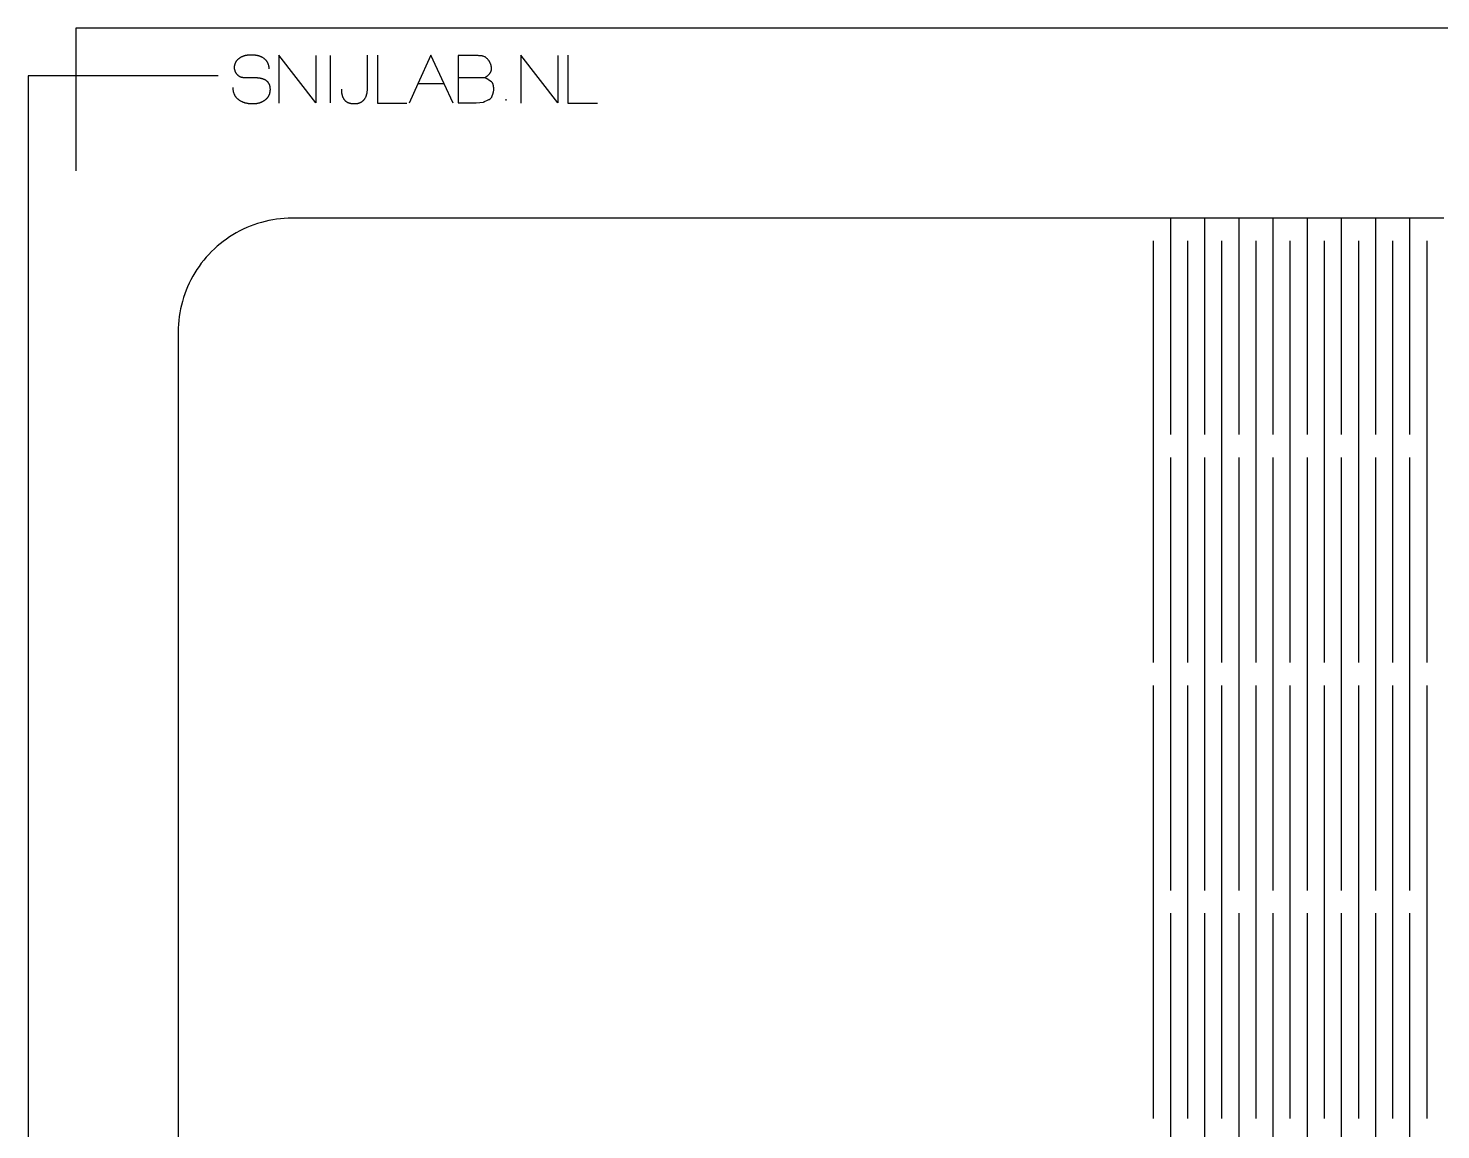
# Model space of a CAD drawing. Extents: x -148 to 148, y -92 to 92.
# Drawn here: x -148 to 0.8, y -24 to 92 of the extents above; entities that cross this region are included whole.
import ezdxf

# ---------------------------------------------------------------- set-up
doc = ezdxf.new("R2010")
doc.units = 0
doc.header["$MEASUREMENT"] = 0
doc.layers.get('0').update_dxf_attribs({"linetype": 'CONTINUOUS'})

msp = doc.modelspace()

# ---------------------------------------------------------------- linework, layer by layer
for p, q in [((148, 92), (-143, 92)), ((-143, 92), (-143, 77)), ((-126.27, 87.96), (-126.26, 88)), ((-126.27, 87.92), (-126.27, 87.96)), ((-126.27, 87.88), (-126.27, 87.92)), ((-126.27, 87.83), (-126.27, 87.88)), ((-126.27, 87.79), (-126.27, 87.83)), ((-126.27, 87.76), (-126.27, 87.79)), ((-126.26, 88.04), (-126.25, 88.08)), ((-126.26, 88), (-126.26, 88.04)), ((-126.25, 88.11), (-126.24, 88.15)), ((-126.25, 88.08), (-126.25, 88.11)), ((-126.24, 88.15), (-126.23, 88.19)), ((-126.23, 88.19), (-126.22, 88.23)), ((-126.22, 88.23), (-126.21, 88.26)), ((-126.21, 88.26), (-126.2, 88.3)), ((-126.2, 88.3), (-126.18, 88.33)), ((-126.18, 88.33), (-126.17, 88.37)), ((-126.17, 88.37), (-126.15, 88.4)), ((-126.15, 88.4), (-126.14, 88.43)), ((-126.14, 88.43), (-126.12, 88.46)), ((-126.12, 88.46), (-126.1, 88.5)), ((-126.1, 88.5), (-126.08, 88.53)), ((-126.08, 88.53), (-126.06, 88.56)), ((-126.06, 88.56), (-126.04, 88.59)), ((-126.04, 88.59), (-126.02, 88.62)), ((-126.02, 88.62), (-125.99, 88.65)), ((-125.99, 88.65), (-125.97, 88.68)), ((-125.97, 88.68), (-125.94, 88.7)), ((-125.94, 88.7), (-125.91, 88.73)), ((-125.91, 88.73), (-125.89, 88.76)), ((-125.89, 88.76), (-125.86, 88.78)), ((-125.86, 88.78), (-125.83, 88.81)), ((-125.83, 88.81), (-125.79, 88.83)), ((-125.79, 88.83), (-125.76, 88.86)), ((-125.76, 88.86), (-125.73, 88.88)), ((-125.73, 88.88), (-125.7, 88.9)), ((-125.7, 88.9), (-125.66, 88.92)), ((-125.66, 88.92), (-125.63, 88.94)), ((-125.63, 88.94), (-125.6, 88.96)), ((-125.6, 88.96), (-125.57, 88.98)), ((-125.57, 88.98), (-125.54, 88.99)), ((-125.54, 88.99), (-125.5, 89.01)), ((-125.5, 89.01), (-125.47, 89.03)), ((-125.47, 89.03), (-125.44, 89.04)), ((-125.44, 89.04), (-125.4, 89.06)), ((-125.4, 89.06), (-125.37, 89.07)), ((-125.37, 89.07), (-125.33, 89.08)), ((-125.33, 89.08), (-125.3, 89.09)), ((-125.3, 89.09), (-125.26, 89.11)), ((-125.26, 89.11), (-125.23, 89.12)), ((-125.23, 89.12), (-125.19, 89.13)), ((-125.19, 89.13), (-125.15, 89.14)), ((-125.15, 89.14), (-125.11, 89.15)), ((-125.11, 89.15), (-125.08, 89.16)), ((-125.08, 89.16), (-125.04, 89.16)), ((-125.04, 89.16), (-124.98, 89.18)), ((-124.98, 89.18), (-124.94, 89.18)), ((-124.94, 89.18), (-124.9, 89.19)), ((-124.9, 89.19), (-124.86, 89.19)), ((-124.86, 89.19), (-124.82, 89.2)), ((-124.82, 89.2), (-124.78, 89.2)), ((-124.78, 89.2), (-124.74, 89.21)), ((-124.74, 89.21), (-124.69, 89.21)), ((-124.69, 89.21), (-124.65, 89.21)), ((-124.65, 89.21), (-124.61, 89.21)), ((-124.61, 89.21), (-124.56, 89.21)), ((-124.56, 89.21), (-124.52, 89.21)), ((-124.52, 89.21), (-124.47, 89.21)), ((-124.47, 89.21), (-124.42, 89.21)), ((-124.42, 89.21), (-124.37, 89.21)), ((-124.37, 89.21), (-124.33, 89.21)), ((-124.33, 89.21), (-124.28, 89.2)), ((-124.28, 89.2), (-124.23, 89.2)), ((-124.23, 89.2), (-124.19, 89.2)), ((-124.19, 89.2), (-124.14, 89.19)), ((-124.14, 89.19), (-124.1, 89.19)), ((-124.1, 89.19), (-124.05, 89.18)), ((-124.05, 89.18), (-124.01, 89.17)), ((-124.01, 89.17), (-123.97, 89.17)), ((-123.97, 89.17), (-123.92, 89.16)), ((-123.92, 89.16), (-123.88, 89.15)), ((-123.88, 89.15), (-123.84, 89.14)), ((-123.84, 89.14), (-123.8, 89.13)), ((-123.8, 89.13), (-123.76, 89.12)), ((-123.76, 89.12), (-123.72, 89.11)), ((-123.72, 89.11), (-123.68, 89.09)), ((-123.68, 89.09), (-123.65, 89.08)), ((-123.65, 89.08), (-123.61, 89.07)), ((-123.61, 89.07), (-123.57, 89.05)), ((-123.57, 89.05), (-123.54, 89.04)), ((-123.54, 89.04), (-123.5, 89.02)), ((-123.5, 89.02), (-123.47, 89.01)), ((-123.47, 89.01), (-123.43, 88.99)), ((-123.43, 88.99), (-123.4, 88.97)), ((-123.4, 88.97), (-123.36, 88.96)), ((-123.36, 88.96), (-123.33, 88.94)), ((-123.33, 88.94), (-123.3, 88.92)), ((-123.3, 88.92), (-123.27, 88.9)), ((-123.27, 88.9), (-123.24, 88.88)), ((-123.24, 88.88), (-123.2, 88.85)), ((-123.2, 88.85), (-123.17, 88.83)), ((-123.17, 88.83), (-123.14, 88.8)), ((-123.14, 88.8), (-123.11, 88.77)), ((-123.11, 88.77), (-123.08, 88.75)), ((-123.08, 88.75), (-123.05, 88.72)), ((-123.05, 88.72), (-123.02, 88.69)), ((-123.02, 88.69), (-122.99, 88.66)), ((-122.99, 88.66), (-122.97, 88.63)), ((-122.97, 88.63), (-122.94, 88.6)), ((-122.94, 88.6), (-122.92, 88.57)), ((-122.92, 88.57), (-122.9, 88.53)), ((-122.9, 88.53), (-122.87, 88.5)), ((-122.87, 88.5), (-122.85, 88.47)), ((-122.85, 88.47), (-122.83, 88.43)), ((-122.83, 88.43), (-122.81, 88.4)), ((-122.81, 88.4), (-122.8, 88.36)), ((-122.8, 88.36), (-122.78, 88.32)), ((-122.78, 88.32), (-122.76, 88.29)), ((-122.76, 88.29), (-122.75, 88.25)), ((-122.75, 88.25), (-122.74, 88.21)), ((-122.74, 88.21), (-122.72, 88.17)), ((-122.72, 88.17), (-122.71, 88.13)), ((-122.71, 88.13), (-122.7, 88.08)), ((-122.7, 88.08), (-122.69, 88.04)), ((-122.69, 88.04), (-122.68, 88)), ((-122.68, 88), (-122.67, 87.96)), ((-122.67, 87.96), (-122.67, 87.91)), ((-122.67, 87.91), (-122.66, 87.87)), ((-122.66, 87.87), (-122.66, 87.82)), ((-122.66, 87.82), (-122.65, 87.77)), ((-117.7, 84.15), (-121.61, 89.15)), ((-121.61, 89.15), (-121.61, 84.12)), ((-117.7, 89.13), (-117.7, 84.15)), ((-116.19, 89.12), (-116.2, 84.15)), ((-112.27, 85.69), (-112.27, 89.15)), ((-111.22, 89.15), (-111.22, 84.12)), ((-105.61, 89.15), (-106.96, 86.14)), ((-104.18, 86.14), (-105.61, 89.15)), ((-100.7, 89.12), (-102.73, 89.12)), ((-102.73, 89.12), (-102.73, 84.15)), ((-100.65, 89.12), (-100.7, 89.12)), ((-100.6, 89.12), (-100.65, 89.12)), ((-100.54, 89.11), (-100.6, 89.12)), ((-100.5, 89.11), (-100.54, 89.11)), ((-100.45, 89.11), (-100.5, 89.11)), ((-100.4, 89.11), (-100.45, 89.11)), ((-100.36, 89.1), (-100.4, 89.11)), ((-100.32, 89.1), (-100.36, 89.1)), ((-100.28, 89.09), (-100.32, 89.1)), ((-100.24, 89.09), (-100.28, 89.09)), ((-100.2, 89.08), (-100.24, 89.09)), ((-100.17, 89.07), (-100.2, 89.08)), ((-100.13, 89.07), (-100.17, 89.07)), ((-100.1, 89.06), (-100.13, 89.07)), ((-100.07, 89.05), (-100.1, 89.06)), ((-100, 89.03), (-100.07, 89.05)), ((-99.94, 89), (-100, 89.03)), ((-99.91, 88.99), (-99.94, 89)), ((-99.89, 88.99), (-99.91, 88.99)), ((-99.85, 88.97), (-99.89, 88.99)), ((-99.77, 88.9), (-99.85, 88.97)), ((-99.71, 88.83), (-99.77, 88.9)), ((-99.64, 88.77), (-99.71, 88.83)), ((-99.59, 88.71), (-99.64, 88.77)), ((-99.56, 88.68), (-99.59, 88.71)), ((-99.54, 88.65), (-99.56, 88.68)), ((-99.51, 88.62), (-99.54, 88.65)), ((-99.49, 88.6), (-99.51, 88.62)), ((-99.47, 88.57), (-99.49, 88.6)), ((-99.45, 88.55), (-99.47, 88.57)), ((-99.43, 88.52), (-99.45, 88.55)), ((-99.42, 88.5), (-99.43, 88.52)), ((-99.3, 88.24), (-99.42, 88.5)), ((-99.29, 88.22), (-99.3, 88.24)), ((-99.28, 88.19), (-99.29, 88.22)), ((-99.27, 88.17), (-99.28, 88.19)), ((-99.27, 88.14), (-99.27, 88.17)), ((-99.26, 88.12), (-99.27, 88.14)), ((-99.25, 88.09), (-99.26, 88.12)), ((-99.25, 88.07), (-99.25, 88.09)), ((-99.24, 88.04), (-99.25, 88.07)), ((-99.23, 88.01), (-99.24, 88.04)), ((-99.23, 87.97), (-99.23, 88.01)), ((-99.22, 87.93), (-99.23, 87.97)), ((-99.22, 87.89), (-99.22, 87.93)), ((-99.22, 87.86), (-99.22, 87.89)), ((-99.22, 87.83), (-99.22, 87.86)), ((-99.21, 87.8), (-99.22, 87.83)), ((-99.21, 87.77), (-99.21, 87.8)), ((-92.21, 84.15), (-96.13, 89.15)), ((-96.13, 89.15), (-96.13, 84.12)), ((-92.21, 89.13), (-92.21, 84.15)), ((-91.16, 89.15), (-91.16, 84.12)), ((-128, 87), (-148, 87)), ((-148, 87), (-148, -92)), ((-126.26, 87.72), (-126.27, 87.76)), ((-126.26, 87.68), (-126.26, 87.72)), ((-126.25, 87.65), (-126.26, 87.68)), ((-126.24, 87.61), (-126.25, 87.65)), ((-126.23, 87.58), (-126.24, 87.61)), ((-126.22, 87.54), (-126.23, 87.58)), ((-126.21, 87.51), (-126.22, 87.54)), ((-126.2, 87.47), (-126.21, 87.51)), ((-126.19, 87.44), (-126.2, 87.47)), ((-126.17, 87.41), (-126.19, 87.44)), ((-126.16, 87.37), (-126.17, 87.41)), ((-126.14, 87.34), (-126.16, 87.37)), ((-126.12, 87.31), (-126.14, 87.34)), ((-126.1, 87.28), (-126.12, 87.31)), ((-126.08, 87.24), (-126.1, 87.28)), ((-126.07, 87.22), (-126.08, 87.24)), ((-126.05, 87.2), (-126.07, 87.22)), ((-126.04, 87.18), (-126.05, 87.2)), ((-126.02, 87.16), (-126.04, 87.18)), ((-126, 87.14), (-126.02, 87.16)), ((-125.99, 87.12), (-126, 87.14)), ((-125.97, 87.1), (-125.99, 87.12)), ((-125.95, 87.08), (-125.97, 87.1)), ((-125.93, 87.06), (-125.95, 87.08)), ((-125.91, 87.04), (-125.93, 87.06)), ((-125.89, 87.02), (-125.91, 87.04)), ((-125.87, 87.01), (-125.89, 87.02)), ((-125.85, 86.99), (-125.87, 87.01)), ((-125.83, 86.97), (-125.85, 86.99)), ((-125.81, 86.96), (-125.83, 86.97)), ((-125.78, 86.94), (-125.81, 86.96)), ((-125.75, 86.92), (-125.78, 86.94)), ((-125.72, 86.9), (-125.75, 86.92)), ((-125.68, 86.88), (-125.72, 86.9)), ((-125.65, 86.86), (-125.68, 86.88)), ((-125.62, 86.85), (-125.65, 86.86)), ((-125.58, 86.84), (-125.62, 86.85)), ((-125.55, 86.83), (-125.58, 86.84)), ((-125.51, 86.82), (-125.55, 86.83)), ((-125.48, 86.81), (-125.51, 86.82)), ((-125.44, 86.8), (-125.48, 86.81)), ((-125.41, 86.8), (-125.44, 86.8)), ((-125.37, 86.79), (-125.41, 86.8)), ((-125.33, 86.79), (-125.37, 86.79)), ((-125.31, 86.79), (-125.33, 86.79)), ((-124.25, 86.79), (-125.31, 86.79)), ((-124.15, 86.79), (-124.25, 86.79)), ((-124.1, 86.78), (-124.15, 86.79)), ((-124.05, 86.78), (-124.1, 86.78)), ((-124.01, 86.78), (-124.05, 86.78)), ((-123.96, 86.78), (-124.01, 86.78)), ((-123.92, 86.77), (-123.96, 86.78)), ((-123.87, 86.77), (-123.92, 86.77)), ((-123.83, 86.76), (-123.87, 86.77)), ((-123.78, 86.76), (-123.83, 86.76)), ((-123.74, 86.75), (-123.78, 86.76)), ((-123.7, 86.75), (-123.74, 86.75)), ((-123.66, 86.74), (-123.7, 86.75)), ((-123.62, 86.74), (-123.66, 86.74)), ((-123.58, 86.73), (-123.62, 86.74)), ((-123.54, 86.72), (-123.58, 86.73)), ((-123.51, 86.72), (-123.54, 86.72)), ((-123.47, 86.71), (-123.51, 86.72)), ((-123.43, 86.7), (-123.47, 86.71)), ((-123.4, 86.69), (-123.43, 86.7)), ((-123.36, 86.68), (-123.4, 86.69)), ((-123.33, 86.67), (-123.36, 86.68)), ((-123.3, 86.66), (-123.33, 86.67)), ((-123.27, 86.65), (-123.3, 86.66)), ((-123.24, 86.64), (-123.27, 86.65)), ((-123.21, 86.63), (-123.24, 86.64)), ((-123.18, 86.62), (-123.21, 86.63)), ((-123.15, 86.61), (-123.18, 86.62)), ((-123.12, 86.59), (-123.15, 86.61)), ((-123.09, 86.58), (-123.12, 86.59)), ((-123.06, 86.56), (-123.09, 86.58)), ((-123.02, 86.54), (-123.06, 86.56)), ((-122.99, 86.52), (-123.02, 86.54)), ((-122.95, 86.5), (-122.99, 86.52)), ((-122.93, 86.49), (-122.95, 86.5)), ((-122.91, 86.47), (-122.93, 86.49)), ((-122.89, 86.45), (-122.91, 86.47)), ((-122.86, 86.43), (-122.89, 86.45)), ((-122.84, 86.41), (-122.86, 86.43)), ((-122.82, 86.4), (-122.84, 86.41)), ((-122.8, 86.38), (-122.82, 86.4)), ((-122.78, 86.36), (-122.8, 86.38)), ((-122.76, 86.34), (-122.78, 86.36)), ((-122.75, 86.32), (-122.76, 86.34)), ((-122.73, 86.29), (-122.75, 86.32)), ((-122.71, 86.27), (-122.73, 86.29)), ((-122.65, 87.77), (-122.65, 87.72)), ((-102.7, 86.8), (-99.91, 86.8)), ((-99.91, 86.8), (-99.88, 86.82)), ((-99.83, 86.76), (-99.91, 86.8)), ((-99.88, 86.82), (-99.84, 86.85)), ((-99.84, 86.85), (-99.81, 86.87)), ((-99.75, 86.72), (-99.83, 86.76)), ((-99.81, 86.87), (-99.77, 86.89)), ((-99.77, 86.89), (-99.74, 86.92)), ((-99.71, 86.69), (-99.75, 86.72)), ((-99.74, 86.92), (-99.7, 86.94)), ((-99.68, 86.67), (-99.71, 86.69)), ((-99.7, 86.94), (-99.67, 86.97)), ((-99.64, 86.65), (-99.68, 86.67)), ((-99.67, 86.97), (-99.63, 86.99)), ((-99.61, 86.63), (-99.64, 86.65)), ((-99.63, 86.99), (-99.6, 87.02)), ((-99.57, 86.61), (-99.61, 86.63)), ((-99.6, 87.02), (-99.57, 87.05)), ((-99.57, 87.05), (-99.54, 87.08)), ((-99.54, 86.59), (-99.57, 86.61)), ((-99.54, 87.08), (-99.51, 87.11)), ((-99.51, 86.57), (-99.54, 86.59)), ((-99.51, 87.11), (-99.48, 87.14)), ((-99.48, 86.55), (-99.51, 86.57)), ((-99.48, 87.14), (-99.45, 87.18)), ((-99.45, 86.53), (-99.48, 86.55)), ((-99.45, 87.18), (-99.42, 87.21)), ((-99.42, 86.51), (-99.45, 86.53)), ((-99.42, 87.21), (-99.39, 87.24)), ((-99.4, 86.49), (-99.42, 86.51)), ((-99.37, 86.47), (-99.4, 86.49)), ((-99.39, 87.24), (-99.38, 87.27)), ((-99.38, 87.27), (-99.36, 87.29)), ((-99.22, 86.35), (-99.37, 86.47)), ((-99.36, 87.29), (-99.34, 87.31)), ((-99.34, 87.31), (-99.33, 87.33)), ((-99.33, 87.33), (-99.32, 87.35)), ((-99.32, 87.35), (-99.3, 87.37)), ((-99.3, 87.37), (-99.29, 87.4)), ((-99.29, 87.4), (-99.27, 87.43)), ((-99.27, 87.43), (-99.26, 87.46)), ((-99.26, 87.46), (-99.25, 87.49)), ((-99.25, 87.49), (-99.24, 87.52)), ((-99.24, 87.52), (-99.23, 87.56)), ((-99.23, 87.56), (-99.22, 87.59)), ((-99.22, 87.62), (-99.21, 87.65)), ((-99.22, 87.59), (-99.22, 87.62)), ((-99.12, 86.26), (-99.22, 86.35)), ((-99.21, 87.74), (-99.21, 87.77)), ((-99.21, 87.71), (-99.21, 87.74)), ((-99.21, 87.68), (-99.21, 87.71)), ((-99.21, 87.65), (-99.21, 87.68)), ((-126.46, 85.75), (-126.46, 85.72)), ((-126.46, 85.72), (-126.46, 85.69)), ((-126.46, 85.69), (-126.46, 85.67)), ((-126.46, 85.67), (-126.45, 85.64)), ((-126.45, 85.64), (-126.45, 85.61)), ((-126.45, 85.61), (-126.45, 85.59)), ((-126.45, 85.59), (-126.45, 85.56)), ((-126.45, 85.56), (-126.44, 85.54)), ((-126.44, 85.54), (-126.44, 85.51)), ((-126.44, 85.51), (-126.43, 85.46)), ((-126.43, 85.46), (-126.42, 85.41)), ((-126.42, 85.41), (-126.41, 85.37)), ((-126.41, 85.37), (-126.4, 85.32)), ((-126.4, 85.32), (-126.39, 85.27)), ((-126.39, 85.27), (-126.38, 85.23)), ((-126.38, 85.23), (-126.36, 85.18)), ((-126.36, 85.18), (-126.35, 85.14)), ((-126.35, 85.14), (-126.33, 85.09)), ((-126.33, 85.09), (-126.31, 85.05)), ((-126.31, 85.05), (-126.29, 85.01)), ((-126.29, 85.01), (-126.27, 84.97)), ((-126.27, 84.97), (-126.25, 84.93)), ((-126.25, 84.93), (-126.23, 84.89)), ((-126.23, 84.89), (-126.2, 84.85)), ((-126.2, 84.85), (-126.18, 84.82)), ((-126.18, 84.82), (-126.15, 84.78)), ((-122.73, 84.78), (-122.71, 84.81)), ((-122.7, 86.25), (-122.71, 86.27)), ((-122.71, 84.81), (-122.69, 84.84)), ((-122.68, 86.23), (-122.7, 86.25)), ((-122.69, 84.84), (-122.67, 84.88)), ((-122.66, 86.2), (-122.68, 86.23)), ((-122.67, 84.88), (-122.65, 84.91)), ((-122.65, 86.18), (-122.66, 86.2)), ((-122.64, 86.16), (-122.65, 86.18)), ((-122.65, 84.91), (-122.63, 84.95)), ((-122.62, 86.13), (-122.64, 86.16)), ((-122.63, 84.95), (-122.61, 84.99)), ((-122.61, 86.11), (-122.62, 86.13)), ((-122.6, 86.08), (-122.61, 86.11)), ((-122.61, 84.99), (-122.6, 85.02)), ((-122.59, 86.05), (-122.6, 86.08)), ((-122.6, 85.02), (-122.58, 85.06)), ((-122.58, 86.03), (-122.59, 86.05)), ((-122.57, 86), (-122.58, 86.03)), ((-122.58, 85.06), (-122.57, 85.1)), ((-122.56, 85.97), (-122.57, 86)), ((-122.57, 85.1), (-122.56, 85.14)), ((-122.55, 85.94), (-122.56, 85.97)), ((-122.56, 85.14), (-122.55, 85.18)), ((-122.54, 85.9), (-122.55, 85.94)), ((-122.55, 85.18), (-122.54, 85.22)), ((-122.53, 85.86), (-122.54, 85.9)), ((-122.54, 85.22), (-122.53, 85.26)), ((-122.52, 85.82), (-122.53, 85.86)), ((-122.53, 85.26), (-122.52, 85.3)), ((-122.52, 85.78), (-122.52, 85.82)), ((-122.51, 85.73), (-122.52, 85.78)), ((-122.52, 85.34), (-122.51, 85.38)), ((-122.52, 85.3), (-122.52, 85.34)), ((-122.51, 85.69), (-122.51, 85.73)), ((-122.51, 85.65), (-122.51, 85.69)), ((-122.5, 85.6), (-122.51, 85.65)), ((-122.51, 85.47), (-122.5, 85.51)), ((-122.51, 85.43), (-122.51, 85.47)), ((-122.51, 85.38), (-122.51, 85.43)), ((-122.5, 85.56), (-122.5, 85.6)), ((-122.5, 85.51), (-122.5, 85.56)), ((-115.01, 85.57), (-115.01, 85.52)), ((-115.01, 85.52), (-115.01, 85.47)), ((-115.01, 85.47), (-115, 85.43)), ((-115, 85.43), (-115, 85.38)), ((-115, 85.38), (-115, 85.34)), ((-115, 85.34), (-115, 85.3)), ((-115, 85.3), (-114.99, 85.26)), ((-114.99, 85.26), (-114.99, 85.21)), ((-114.99, 85.21), (-114.99, 85.17)), ((-114.99, 85.17), (-114.98, 85.13)), ((-114.98, 85.13), (-114.97, 85.09)), ((-114.97, 85.09), (-114.97, 85.06)), ((-114.97, 85.06), (-114.96, 85.02)), ((-114.96, 85.02), (-114.95, 84.98)), ((-114.95, 84.98), (-114.94, 84.94)), ((-114.94, 84.94), (-114.93, 84.91)), ((-114.93, 84.91), (-114.92, 84.87)), ((-114.92, 84.87), (-114.91, 84.84)), ((-114.91, 84.84), (-114.9, 84.81)), ((-114.9, 84.81), (-114.89, 84.77)), ((-112.44, 84.78), (-112.42, 84.82)), ((-112.42, 84.82), (-112.41, 84.86)), ((-112.41, 84.86), (-112.4, 84.89)), ((-112.4, 84.89), (-112.38, 84.93)), ((-112.38, 84.93), (-112.37, 84.97)), ((-112.37, 84.97), (-112.36, 85.01)), ((-112.36, 85.01), (-112.35, 85.05)), ((-112.35, 85.05), (-112.34, 85.09)), ((-112.34, 85.09), (-112.33, 85.13)), ((-112.33, 85.13), (-112.32, 85.17)), ((-112.32, 85.17), (-112.31, 85.21)), ((-112.31, 85.26), (-112.3, 85.3)), ((-112.31, 85.21), (-112.31, 85.26)), ((-112.3, 85.3), (-112.29, 85.35)), ((-112.29, 85.39), (-112.28, 85.44)), ((-112.29, 85.35), (-112.29, 85.39)), ((-112.28, 85.59), (-112.27, 85.64)), ((-112.28, 85.54), (-112.28, 85.59)), ((-112.28, 85.49), (-112.28, 85.54)), ((-112.28, 85.44), (-112.28, 85.49)), ((-112.27, 85.64), (-112.27, 85.69)), ((-106.96, 86.14), (-107.88, 84.12)), ((-104.18, 86.14), (-106.96, 86.14)), ((-103.25, 84.12), (-104.18, 86.14)), ((-99.17, 84.8), (-99.16, 84.82)), ((-99.16, 84.82), (-99.15, 84.85)), ((-99.15, 84.85), (-99.14, 84.87)), ((-99.14, 84.87), (-99.13, 84.9)), ((-99.13, 84.93), (-99.12, 84.95)), ((-99.13, 84.9), (-99.13, 84.93)), ((-99.1, 86.24), (-99.12, 86.26)), ((-99.12, 84.95), (-99.11, 84.98)), ((-99.11, 84.98), (-99.09, 85)), ((-99.09, 86.21), (-99.1, 86.24)), ((-99.07, 86.18), (-99.09, 86.21)), ((-99.09, 85), (-99.08, 85.02)), ((-99.08, 85.02), (-99.07, 85.05)), ((-99.06, 86.16), (-99.07, 86.18)), ((-99.07, 85.05), (-99.06, 85.08)), ((-99.05, 86.13), (-99.06, 86.16)), ((-99.06, 85.08), (-99.05, 85.1)), ((-99.04, 86.11), (-99.05, 86.13)), ((-99.05, 85.1), (-99.04, 85.13)), ((-99.04, 86.08), (-99.04, 86.11)), ((-99.03, 86.05), (-99.04, 86.08)), ((-99.04, 85.13), (-99.03, 85.16)), ((-99.02, 86.02), (-99.03, 86.05)), ((-99.03, 85.16), (-99.02, 85.19)), ((-99.01, 85.99), (-99.02, 86.02)), ((-99.02, 85.22), (-99.01, 85.26)), ((-99.02, 85.19), (-99.02, 85.22)), ((-99.01, 85.95), (-99.01, 85.99)), ((-99, 85.9), (-99.01, 85.95)), ((-99.01, 85.26), (-99, 85.3)), ((-98.99, 85.85), (-99, 85.9)), ((-99, 85.3), (-98.99, 85.35)), ((-98.99, 85.8), (-98.99, 85.85)), ((-98.99, 85.78), (-98.99, 85.8)), ((-98.98, 85.75), (-98.99, 85.78)), ((-98.99, 85.39), (-98.98, 85.44)), ((-98.99, 85.35), (-98.99, 85.39)), ((-98.98, 85.73), (-98.98, 85.75)), ((-98.98, 85.7), (-98.98, 85.73)), ((-98.98, 85.67), (-98.98, 85.7)), ((-98.98, 85.64), (-98.98, 85.67)), ((-98.98, 85.62), (-98.98, 85.64)), ((-98.98, 85.59), (-98.98, 85.62)), ((-98.98, 85.54), (-98.98, 85.59)), ((-98.98, 85.49), (-98.98, 85.54)), ((-98.98, 85.44), (-98.98, 85.49)), ((-126.15, 84.78), (-126.12, 84.74)), ((-126.12, 84.74), (-126.09, 84.71)), ((-126.09, 84.71), (-126.06, 84.67)), ((-126.06, 84.67), (-126.03, 84.64)), ((-126.03, 84.64), (-126, 84.61)), ((-126, 84.61), (-125.96, 84.58)), ((-125.96, 84.58), (-125.93, 84.55)), ((-125.93, 84.55), (-125.89, 84.52)), ((-125.89, 84.52), (-125.85, 84.49)), ((-125.85, 84.49), (-125.82, 84.46)), ((-125.82, 84.46), (-125.78, 84.43)), ((-125.78, 84.43), (-125.74, 84.41)), ((-125.74, 84.41), (-125.71, 84.39)), ((-125.71, 84.39), (-125.67, 84.37)), ((-125.67, 84.37), (-125.63, 84.35)), ((-125.63, 84.35), (-125.59, 84.32)), ((-125.59, 84.32), (-125.56, 84.31)), ((-125.56, 84.31), (-125.52, 84.29)), ((-125.52, 84.29), (-125.48, 84.27)), ((-125.48, 84.27), (-125.43, 84.25)), ((-125.43, 84.25), (-125.39, 84.23)), ((-125.39, 84.23), (-125.35, 84.22)), ((-125.35, 84.22), (-125.31, 84.2)), ((-125.31, 84.2), (-125.26, 84.19)), ((-125.26, 84.19), (-125.22, 84.18)), ((-125.22, 84.18), (-125.18, 84.16)), ((-125.18, 84.16), (-125.13, 84.15)), ((-125.13, 84.15), (-125.08, 84.14)), ((-125.08, 84.14), (-125.04, 84.13)), ((-125.04, 84.13), (-124.99, 84.12)), ((-124.99, 84.12), (-124.92, 84.11)), ((-124.92, 84.11), (-124.87, 84.1)), ((-124.87, 84.1), (-124.82, 84.09)), ((-124.82, 84.09), (-124.77, 84.09)), ((-124.77, 84.09), (-124.72, 84.08)), ((-124.72, 84.08), (-124.67, 84.07)), ((-124.67, 84.07), (-124.61, 84.07)), ((-124.61, 84.07), (-124.56, 84.07)), ((-124.56, 84.07), (-124.51, 84.06)), ((-124.51, 84.06), (-124.45, 84.06)), ((-124.45, 84.06), (-124.4, 84.06)), ((-124.4, 84.06), (-124.34, 84.06)), ((-124.34, 84.06), (-124.29, 84.06)), ((-124.29, 84.06), (-124.25, 84.06)), ((-124.25, 84.06), (-124.2, 84.06)), ((-124.2, 84.06), (-124.16, 84.07)), ((-124.16, 84.07), (-124.11, 84.07)), ((-124.11, 84.07), (-124.07, 84.07)), ((-124.07, 84.07), (-124.03, 84.08)), ((-124.03, 84.08), (-123.98, 84.08)), ((-123.98, 84.08), (-123.94, 84.09)), ((-123.94, 84.09), (-123.9, 84.1)), ((-123.9, 84.1), (-123.86, 84.1)), ((-123.86, 84.1), (-123.81, 84.11)), ((-123.81, 84.11), (-123.77, 84.12)), ((-123.77, 84.12), (-123.73, 84.13)), ((-123.73, 84.13), (-123.69, 84.14)), ((-123.69, 84.14), (-123.65, 84.15)), ((-123.65, 84.15), (-123.61, 84.16)), ((-123.61, 84.16), (-123.58, 84.18)), ((-123.58, 84.18), (-123.54, 84.19)), ((-123.54, 84.19), (-123.5, 84.2)), ((-123.5, 84.2), (-123.46, 84.22)), ((-123.46, 84.22), (-123.43, 84.23)), ((-123.43, 84.23), (-123.39, 84.25)), ((-123.39, 84.25), (-123.35, 84.27)), ((-123.35, 84.27), (-123.32, 84.28)), ((-123.32, 84.28), (-123.28, 84.3)), ((-123.28, 84.3), (-123.25, 84.32)), ((-123.25, 84.32), (-123.21, 84.34)), ((-123.21, 84.34), (-123.18, 84.36)), ((-123.18, 84.36), (-123.15, 84.38)), ((-123.15, 84.38), (-123.11, 84.4)), ((-123.11, 84.4), (-123.08, 84.43)), ((-123.08, 84.43), (-123.05, 84.45)), ((-123.05, 84.45), (-123.01, 84.48)), ((-123.01, 84.48), (-122.98, 84.51)), ((-122.98, 84.51), (-122.95, 84.53)), ((-122.95, 84.53), (-122.92, 84.56)), ((-122.92, 84.56), (-122.89, 84.59)), ((-122.89, 84.59), (-122.86, 84.62)), ((-122.86, 84.62), (-122.83, 84.65)), ((-122.83, 84.65), (-122.8, 84.68)), ((-122.8, 84.68), (-122.78, 84.71)), ((-122.78, 84.71), (-122.75, 84.74)), ((-122.75, 84.74), (-122.73, 84.78)), ((-114.89, 84.77), (-114.87, 84.74)), ((-114.87, 84.74), (-114.86, 84.71)), ((-114.86, 84.71), (-114.84, 84.68)), ((-114.84, 84.68), (-114.83, 84.65)), ((-114.83, 84.65), (-114.81, 84.62)), ((-114.81, 84.62), (-114.8, 84.59)), ((-114.8, 84.59), (-114.78, 84.56)), ((-114.78, 84.56), (-114.76, 84.54)), ((-114.76, 84.54), (-114.74, 84.51)), ((-114.74, 84.51), (-114.72, 84.49)), ((-114.72, 84.49), (-114.7, 84.46)), ((-114.7, 84.46), (-114.68, 84.44)), ((-114.68, 84.44), (-114.66, 84.41)), ((-114.66, 84.41), (-114.64, 84.39)), ((-114.64, 84.39), (-114.62, 84.37)), ((-114.62, 84.37), (-114.6, 84.35)), ((-114.6, 84.35), (-114.57, 84.33)), ((-114.57, 84.33), (-114.55, 84.31)), ((-114.55, 84.31), (-114.52, 84.29)), ((-114.52, 84.29), (-114.5, 84.27)), ((-114.5, 84.27), (-114.47, 84.26)), ((-114.47, 84.26), (-114.44, 84.24)), ((-114.44, 84.24), (-114.41, 84.22)), ((-114.41, 84.22), (-114.39, 84.21)), ((-114.39, 84.21), (-114.36, 84.19)), ((-114.36, 84.19), (-114.33, 84.18)), ((-114.33, 84.18), (-114.29, 84.17)), ((-114.29, 84.17), (-114.26, 84.16)), ((-114.26, 84.16), (-114.23, 84.14)), ((-114.23, 84.14), (-114.2, 84.13)), ((-114.2, 84.13), (-114.17, 84.12)), ((-114.17, 84.12), (-114.13, 84.11)), ((-114.13, 84.11), (-114.1, 84.11)), ((-114.1, 84.11), (-114.06, 84.1)), ((-114.06, 84.1), (-114.02, 84.09)), ((-114.02, 84.09), (-113.99, 84.09)), ((-113.99, 84.09), (-113.95, 84.08)), ((-113.95, 84.08), (-113.91, 84.07)), ((-113.91, 84.07), (-113.87, 84.07)), ((-113.87, 84.07), (-113.83, 84.07)), ((-113.83, 84.07), (-113.79, 84.06)), ((-113.79, 84.06), (-113.75, 84.06)), ((-113.75, 84.06), (-113.71, 84.06)), ((-113.71, 84.06), (-113.67, 84.06)), ((-113.67, 84.06), (-113.63, 84.06)), ((-113.63, 84.06), (-113.58, 84.06)), ((-113.58, 84.06), (-113.54, 84.07)), ((-113.54, 84.07), (-113.5, 84.07)), ((-113.5, 84.07), (-113.46, 84.07)), ((-113.46, 84.07), (-113.42, 84.08)), ((-113.42, 84.08), (-113.38, 84.08)), ((-113.38, 84.08), (-113.34, 84.09)), ((-113.34, 84.09), (-113.3, 84.09)), ((-113.3, 84.09), (-113.27, 84.1)), ((-113.27, 84.1), (-113.23, 84.11)), ((-113.23, 84.11), (-113.19, 84.12)), ((-113.19, 84.12), (-113.16, 84.13)), ((-113.16, 84.13), (-113.12, 84.14)), ((-113.12, 84.14), (-113.09, 84.15)), ((-113.09, 84.15), (-113.06, 84.17)), ((-113.06, 84.17), (-113.03, 84.18)), ((-113.03, 84.18), (-112.99, 84.19)), ((-112.99, 84.19), (-112.96, 84.21)), ((-112.96, 84.21), (-112.93, 84.23)), ((-112.93, 84.23), (-112.9, 84.24)), ((-112.9, 84.24), (-112.87, 84.26)), ((-112.87, 84.26), (-112.85, 84.28)), ((-112.85, 84.28), (-112.82, 84.3)), ((-112.82, 84.3), (-112.79, 84.32)), ((-112.79, 84.32), (-112.76, 84.34)), ((-112.76, 84.34), (-112.74, 84.36)), ((-112.74, 84.36), (-112.71, 84.38)), ((-112.71, 84.38), (-112.69, 84.41)), ((-112.69, 84.41), (-112.67, 84.43)), ((-112.67, 84.43), (-112.64, 84.46)), ((-112.64, 84.46), (-112.62, 84.48)), ((-112.62, 84.48), (-112.6, 84.51)), ((-112.6, 84.51), (-112.58, 84.54)), ((-112.58, 84.54), (-112.56, 84.56)), ((-112.56, 84.56), (-112.54, 84.59)), ((-112.54, 84.59), (-112.52, 84.62)), ((-112.52, 84.62), (-112.5, 84.65)), ((-112.5, 84.65), (-112.49, 84.69)), ((-112.49, 84.69), (-112.47, 84.72)), ((-112.47, 84.72), (-112.45, 84.75)), ((-112.45, 84.75), (-112.44, 84.78)), ((-111.22, 84.12), (-108.11, 84.12)), ((-102.73, 84.15), (-100.84, 84.15)), ((-100.84, 84.15), (-100.44, 84.19)), ((-100.44, 84.19), (-100.04, 84.23)), ((-100.04, 84.23), (-100.01, 84.24)), ((-100.01, 84.24), (-99.97, 84.26)), ((-99.97, 84.26), (-99.95, 84.27)), ((-99.95, 84.27), (-99.92, 84.28)), ((-99.92, 84.28), (-99.86, 84.31)), ((-99.86, 84.31), (-99.7, 84.38)), ((-99.7, 84.38), (-99.49, 84.48)), ((-99.49, 84.48), (-99.46, 84.49)), ((-99.46, 84.49), (-99.43, 84.51)), ((-99.43, 84.51), (-99.41, 84.53)), ((-99.41, 84.53), (-99.38, 84.54)), ((-99.38, 84.54), (-99.36, 84.56)), ((-99.36, 84.56), (-99.33, 84.58)), ((-99.33, 84.58), (-99.31, 84.6)), ((-99.31, 84.6), (-99.29, 84.62)), ((-99.29, 84.62), (-99.27, 84.64)), ((-99.27, 84.64), (-99.25, 84.66)), ((-99.25, 84.66), (-99.23, 84.68)), ((-99.23, 84.68), (-99.22, 84.7)), ((-99.22, 84.7), (-99.2, 84.72)), ((-99.2, 84.72), (-99.19, 84.75)), ((-99.19, 84.75), (-99.18, 84.77)), ((-99.18, 84.77), (-99.17, 84.8)), ((-97.67, 84.39), (-97.67, 84.52)), ((-91.16, 84.12), (-88.05, 84.12)), ((-123.84, 71.44), (-124.23, 71.31)), ((-123.44, 71.56), (-123.84, 71.44)), ((-123.05, 71.66), (-123.44, 71.56)), ((-122.65, 71.75), (-123.05, 71.66)), ((-122.25, 71.83), (-122.65, 71.75)), ((-121.84, 71.89), (-122.25, 71.83)), ((-121.43, 71.94), (-121.84, 71.89)), ((-121.03, 71.97), (-121.43, 71.94)), ((-120.62, 71.99), (-121.03, 71.97)), ((-120.21, 72), (-120.62, 71.99)), ((-27.71, 72), (-120.21, 72)), ((-27.71, 72), (-27.71, 49.2)), ((-24.11, 72), (-27.71, 72)), ((-24.11, 72), (-24.11, 49.2)), ((-20.51, 72), (-24.11, 72)), ((-20.51, 72), (-20.51, 49.2)), ((-16.91, 72), (-20.51, 72)), ((-16.91, 72), (-16.91, 49.2)), ((-13.31, 72), (-16.91, 72)), ((-13.31, 72), (-13.31, 49.2)), ((-9.71, 72), (-13.31, 72)), ((-9.71, 72), (-9.71, 49.2)), ((-6.11, 72), (-9.71, 72)), ((-6.11, 72), (-6.11, 49.2)), ((-2.51, 72), (-6.11, 72)), ((-2.51, 72), (-2.51, 49.2)), ((1.09, 72), (-2.51, 72)), ((-126.79, 70.03), (-127.13, 69.8)), ((-126.44, 70.25), (-126.79, 70.03)), ((-126.09, 70.46), (-126.44, 70.25)), ((-125.73, 70.65), (-126.09, 70.46)), ((-125.36, 70.84), (-125.73, 70.65)), ((-124.99, 71.01), (-125.36, 70.84)), ((-124.61, 71.16), (-124.99, 71.01)), ((-124.23, 71.31), (-124.61, 71.16)), ((-128.69, 68.49), (-128.98, 68.19)), ((-128.4, 68.77), (-128.69, 68.49)), ((-128.09, 69.04), (-128.4, 68.77)), ((-127.78, 69.31), (-128.09, 69.04)), ((-127.46, 69.56), (-127.78, 69.31)), ((-127.13, 69.8), (-127.46, 69.56)), ((-29.51, 69.6), (-29.51, 25.2)), ((-25.91, 69.6), (-25.91, 25.2)), ((-22.31, 69.6), (-22.31, 25.2)), ((-18.71, 69.6), (-18.71, 25.2)), ((-15.11, 69.6), (-15.11, 25.2)), ((-11.51, 69.6), (-11.51, 25.2)), ((-7.91, 69.6), (-7.91, 25.2)), ((-4.31, 69.6), (-4.31, 25.2)), ((-0.71, 69.6), (-0.71, 25.2)), ((-129.77, 67.25), (-130.01, 66.92)), ((-129.52, 67.57), (-129.77, 67.25)), ((-129.25, 67.89), (-129.52, 67.57)), ((-128.98, 68.19), (-129.25, 67.89)), ((-130.86, 65.52), (-131.04, 65.15)), ((-130.67, 65.88), (-130.86, 65.52)), ((-130.46, 66.24), (-130.67, 65.88)), ((-130.24, 66.58), (-130.46, 66.24)), ((-130.01, 66.92), (-130.24, 66.58)), ((-131.51, 64.02), (-131.64, 63.63)), ((-131.37, 64.4), (-131.51, 64.02)), ((-131.21, 64.78), (-131.37, 64.4)), ((-131.04, 65.15), (-131.21, 64.78)), ((-131.87, 62.84), (-131.96, 62.44)), ((-131.76, 63.24), (-131.87, 62.84)), ((-131.64, 63.63), (-131.76, 63.24)), ((-132.14, 61.23), (-132.18, 60.82)), ((-132.1, 61.63), (-132.14, 61.23)), ((-132.03, 62.04), (-132.1, 61.63)), ((-131.96, 62.44), (-132.03, 62.04)), ((-132.2, 60.41), (-132.21, 60)), ((-132.21, 60), (-132.21, -60)), ((-132.18, 60.82), (-132.2, 60.41)), ((-27.71, 46.8), (-27.71, 1.2)), ((-24.11, 46.8), (-24.11, 1.2)), ((-20.51, 46.8), (-20.51, 1.2)), ((-16.91, 46.8), (-16.91, 1.2)), ((-13.31, 46.8), (-13.31, 1.2)), ((-9.71, 46.8), (-9.71, 1.2)), ((-6.11, 46.8), (-6.11, 1.2)), ((-2.51, 46.8), (-2.51, 1.2)), ((-29.51, 22.8), (-29.51, -22.8)), ((-25.91, 22.8), (-25.91, -22.8)), ((-22.31, 22.8), (-22.31, -22.8)), ((-18.71, 22.8), (-18.71, -22.8)), ((-15.11, 22.8), (-15.11, -22.8)), ((-11.51, 22.8), (-11.51, -22.8)), ((-7.91, 22.8), (-7.91, -22.8)), ((-4.31, 22.8), (-4.31, -22.8)), ((-0.71, 22.8), (-0.71, -22.8)), ((-27.71, -1.2), (-27.71, -46.8)), ((-24.11, -1.2), (-24.11, -46.8)), ((-20.51, -1.2), (-20.51, -46.8)), ((-16.91, -1.2), (-16.91, -46.8)), ((-13.31, -1.2), (-13.31, -46.8)), ((-9.71, -1.2), (-9.71, -46.8)), ((-6.11, -1.2), (-6.11, -46.8)), ((-2.51, -1.2), (-2.51, -46.8))]:
    msp.add_line(p, q)

doc.saveas('drawing.dxf')
